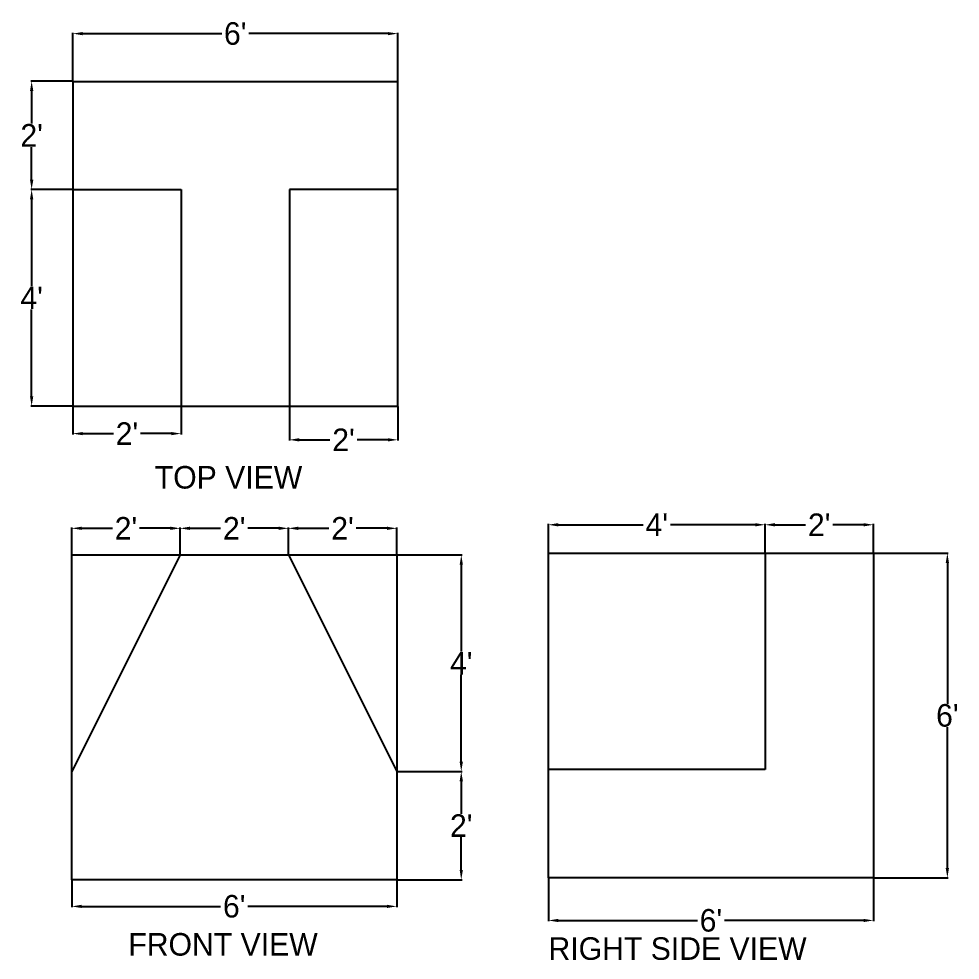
# Model space of a CAD drawing. Header units: inches. Extents: x 4 to 531, y -296 to 303.
# Drawn here: x 293 to 501.6, y 6.2 to 214.9 of the extents above; entities that cross this region are included whole.
import ezdxf

# ---------------------------------------------------------------- set-up
doc = ezdxf.new("R2010")
doc.units = ezdxf.units.IN
doc.header["$MEASUREMENT"] = 0
doc.dimstyles.get("Standard").update_dxf_attribs({"dimtxt": 5, "dimasz": 2.18, "dimexe": 0.18, "dimexo": 0.0625, "dimgap": 0.09, "dimtad": 0, "dimtih": 1, "dimtoh": 1, "dimdec": 0, "dimzin": 0, "dimdsep": 46, "dimlunit": 3, "dimtxsty": 'Standard', "dimcen": 0.09, "dimclrt": 5, "dimadec": 0, "dimazin": 0, "dimtfac": 1, "dimtdec": 0, "dimtofl": 0, "dimtmove": 0, "dimatfit": 3, "dimfxl": 1, "dimtolj": 1, "dimtzin": 0, "dimarcsym": 0})

# ---------------------------------------------------------------- blocks, each defined once
blk = doc.blocks.new('*D108')
at = {"color": 0, "lineweight": -2}
for p, q in [((304.95, 201.07), (304.95, 211.77)), ((307.13, 211.59), (337.95, 211.59)), ((374.77, 211.59), (343.96, 211.59)), ((376.95, 201.07), (376.95, 211.77))]:
    blk.add_line(p, q, dxfattribs=at)
at = {"color": 0}
for points in [[(307.13, 211.95), (307.13, 211.23), (304.95, 211.59)], [(374.77, 211.95), (374.77, 211.23), (376.95, 211.59)]]:
    blk.add_solid(points, dxfattribs=at)
at = {"layer": 'Defpoints', "color": 0}
for p in [(376.95, 211.59), (304.95, 201.01), (376.95, 201.01)]:
    blk.add_point(p, dxfattribs=at)
at = {"color": 5, "insert": (340.95, 211.59), "char_height": 5, "attachment_point": 5}
blk.add_mtext("\\A1;6'", dxfattribs=at)
blk = doc.blocks.new('*D109')
at = {"color": 0, "lineweight": -2}
for p, q in [((304.95, 128.94), (304.95, 122.73)), ((328.95, 128.94), (328.95, 122.73)), ((307.13, 122.91), (313.95, 122.91)), ((326.77, 122.91), (319.96, 122.91))]:
    blk.add_line(p, q, dxfattribs=at)
at = {"color": 0}
for points in [[(307.13, 123.27), (307.13, 122.55), (304.95, 122.91)], [(326.77, 123.27), (326.77, 122.55), (328.95, 122.91)]]:
    blk.add_solid(points, dxfattribs=at)
at = {"layer": 'Defpoints', "color": 0}
for p in [(304.95, 129.01), (328.95, 129.01), (328.95, 122.91)]:
    blk.add_point(p, dxfattribs=at)
at = {"color": 5, "insert": (316.95, 122.91), "char_height": 5, "attachment_point": 5}
blk.add_mtext("\\A1;2'", dxfattribs=at)
blk = doc.blocks.new('*D110')
at = {"color": 0, "lineweight": -2}
for p, q in [((352.95, 128.94), (352.95, 121.35)), ((376.95, 128.94), (376.95, 121.35)), ((355.13, 121.53), (361.95, 121.53)), ((374.77, 121.53), (367.96, 121.53))]:
    blk.add_line(p, q, dxfattribs=at)
at = {"color": 0}
for points in [[(355.13, 121.89), (355.13, 121.17), (352.95, 121.53)], [(374.77, 121.89), (374.77, 121.17), (376.95, 121.53)]]:
    blk.add_solid(points, dxfattribs=at)
at = {"layer": 'Defpoints', "color": 0}
for p in [(352.95, 129.01), (376.95, 129.01), (376.95, 121.53)]:
    blk.add_point(p, dxfattribs=at)
at = {"color": 5, "insert": (364.95, 121.53), "char_height": 5, "attachment_point": 5}
blk.add_mtext("\\A1;2'", dxfattribs=at)
blk = doc.blocks.new('*D111')
at = {"color": 0, "lineweight": -2}
for p, q in [((304.89, 201.07), (295.65, 201.07)), ((295.83, 198.89), (295.83, 191.63)), ((295.83, 179.19), (295.83, 186.45)), ((304.89, 177.01), (295.65, 177.01))]:
    blk.add_line(p, q, dxfattribs=at)
at = {"color": 0}
for points in [[(295.47, 198.89), (296.2, 198.89), (295.83, 201.07)], [(295.47, 179.19), (296.2, 179.19), (295.83, 177.01)]]:
    blk.add_solid(points, dxfattribs=at)
at = {"layer": 'Defpoints', "color": 0}
for p in [(304.95, 201.07), (295.83, 177.01), (304.95, 177.01)]:
    blk.add_point(p, dxfattribs=at)
at = {"color": 5, "insert": (295.83, 189.04), "char_height": 5, "attachment_point": 5}
blk.add_mtext("\\A1;2'", dxfattribs=at)
blk = doc.blocks.new('*D112')
at = {"color": 0, "lineweight": -2}
for p, q in [((304.89, 177.01), (295.65, 177.01)), ((295.83, 174.83), (295.83, 155.6)), ((295.83, 131.19), (295.83, 150.42)), ((304.89, 129.01), (295.65, 129.01))]:
    blk.add_line(p, q, dxfattribs=at)
at = {"color": 0}
for points in [[(295.47, 174.83), (296.2, 174.83), (295.83, 177.01)], [(295.47, 131.19), (296.2, 131.19), (295.83, 129.01)]]:
    blk.add_solid(points, dxfattribs=at)
at = {"layer": 'Defpoints', "color": 0}
for p in [(304.95, 177.01), (295.83, 129.01), (304.95, 129.01)]:
    blk.add_point(p, dxfattribs=at)
at = {"color": 5, "insert": (295.83, 153.01), "char_height": 5, "attachment_point": 5}
blk.add_mtext("\\A1;4'", dxfattribs=at)
blk = doc.blocks.new('*D113')
at = {"color": 0, "lineweight": -2}
for p, q in [((304.73, 96.06), (304.73, 102.09)), ((306.91, 101.91), (313.72, 101.91)), ((326.55, 101.91), (319.73, 101.91)), ((328.73, 96.06), (328.73, 102.09))]:
    blk.add_line(p, q, dxfattribs=at)
at = {"color": 0}
for points in [[(306.91, 102.28), (306.91, 101.55), (304.73, 101.91)], [(326.55, 102.28), (326.55, 101.55), (328.73, 101.91)]]:
    blk.add_solid(points, dxfattribs=at)
at = {"layer": 'Defpoints', "color": 0}
for p in [(328.73, 101.91), (304.73, 96), (328.73, 96)]:
    blk.add_point(p, dxfattribs=at)
at = {"color": 5, "insert": (316.73, 101.91), "char_height": 5, "attachment_point": 5}
blk.add_mtext("\\A1;2'", dxfattribs=at)
blk = doc.blocks.new('*D114')
at = {"color": 0, "lineweight": -2}
for p, q in [((328.73, 96.12), (328.73, 102.09)), ((330.91, 101.91), (337.72, 101.91)), ((350.55, 101.91), (343.73, 101.91)), ((352.73, 96.06), (352.73, 102.09))]:
    blk.add_line(p, q, dxfattribs=at)
at = {"color": 0}
for points in [[(330.91, 102.28), (330.91, 101.55), (328.73, 101.91)], [(350.55, 102.28), (350.55, 101.55), (352.73, 101.91)]]:
    blk.add_solid(points, dxfattribs=at)
at = {"layer": 'Defpoints', "color": 0}
for p in [(352.73, 101.91), (328.73, 96.06), (352.73, 96)]:
    blk.add_point(p, dxfattribs=at)
at = {"color": 5, "insert": (340.73, 101.91), "char_height": 5, "attachment_point": 5}
blk.add_mtext("\\A1;2'", dxfattribs=at)
blk = doc.blocks.new('*D115')
at = {"color": 0, "lineweight": -2}
for p, q in [((352.73, 96.06), (352.73, 102.09)), ((354.91, 101.91), (361.72, 101.91)), ((374.55, 101.91), (367.73, 101.91)), ((376.73, 96.06), (376.73, 102.09))]:
    blk.add_line(p, q, dxfattribs=at)
at = {"color": 0}
for points in [[(354.91, 102.28), (354.91, 101.55), (352.73, 101.91)], [(374.55, 102.28), (374.55, 101.55), (376.73, 101.91)]]:
    blk.add_solid(points, dxfattribs=at)
at = {"layer": 'Defpoints', "color": 0}
for p in [(376.73, 101.91), (352.73, 96), (376.73, 96)]:
    blk.add_point(p, dxfattribs=at)
at = {"color": 5, "insert": (364.73, 101.91), "char_height": 5, "attachment_point": 5}
blk.add_mtext("\\A1;2'", dxfattribs=at)
blk = doc.blocks.new('*D116')
at = {"color": 0, "lineweight": -2}
for p, q in [((376.79, 96), (391.22, 96)), ((391.04, 93.82), (391.04, 74.59)), ((391.04, 50.18), (391.04, 69.41)), ((376.79, 48), (391.22, 48))]:
    blk.add_line(p, q, dxfattribs=at)
at = {"color": 0}
for points in [[(390.68, 93.82), (391.41, 93.82), (391.04, 96)], [(390.68, 50.18), (391.41, 50.18), (391.04, 48)]]:
    blk.add_solid(points, dxfattribs=at)
at = {"layer": 'Defpoints', "color": 0}
for p in [(376.73, 96), (376.73, 48), (391.04, 48)]:
    blk.add_point(p, dxfattribs=at)
at = {"color": 5, "insert": (391.04, 72), "char_height": 5, "attachment_point": 5}
blk.add_mtext("\\A1;4'", dxfattribs=at)
blk = doc.blocks.new('*D117')
at = {"color": 0, "lineweight": -2}
for p, q in [((376.79, 48), (391.22, 48)), ((391.04, 45.82), (391.04, 38.59)), ((391.04, 26.18), (391.04, 33.41)), ((376.79, 24), (391.22, 24))]:
    blk.add_line(p, q, dxfattribs=at)
at = {"color": 0}
for points in [[(390.68, 45.82), (391.41, 45.82), (391.04, 48)], [(390.68, 26.18), (391.41, 26.18), (391.04, 24)]]:
    blk.add_solid(points, dxfattribs=at)
at = {"layer": 'Defpoints', "color": 0}
for p in [(376.73, 48), (376.73, 24), (391.04, 24)]:
    blk.add_point(p, dxfattribs=at)
at = {"color": 5, "insert": (391.04, 36), "char_height": 5, "attachment_point": 5}
blk.add_mtext("\\A1;2'", dxfattribs=at)
blk = doc.blocks.new('*D118')
at = {"color": 0, "lineweight": -2}
for p, q in [((304.73, 23.94), (304.73, 17.91)), ((376.73, 23.94), (376.73, 17.91)), ((306.91, 18.09), (337.72, 18.09)), ((374.55, 18.09), (343.73, 18.09))]:
    blk.add_line(p, q, dxfattribs=at)
at = {"color": 0}
for points in [[(306.91, 18.45), (306.91, 17.73), (304.73, 18.09)], [(374.55, 18.45), (374.55, 17.73), (376.73, 18.09)]]:
    blk.add_solid(points, dxfattribs=at)
at = {"layer": 'Defpoints', "color": 0}
for p in [(304.73, 24), (376.73, 24), (376.73, 18.09)]:
    blk.add_point(p, dxfattribs=at)
at = {"color": 5, "insert": (340.73, 18.09), "char_height": 5, "attachment_point": 5}
blk.add_mtext("\\A1;6'", dxfattribs=at)
blk = doc.blocks.new('*D119')
at = {"color": 0, "lineweight": -2}
for p, q in [((410.37, 96.48), (410.37, 102.88)), ((412.55, 102.7), (431.36, 102.7)), ((456.19, 102.7), (437.38, 102.7)), ((458.37, 96.48), (458.37, 102.88))]:
    blk.add_line(p, q, dxfattribs=at)
at = {"color": 0}
for points in [[(412.55, 103.06), (412.55, 102.33), (410.37, 102.7)], [(456.19, 103.06), (456.19, 102.33), (458.37, 102.7)]]:
    blk.add_solid(points, dxfattribs=at)
at = {"layer": 'Defpoints', "color": 0}
for p in [(458.37, 102.7), (410.37, 96.41), (458.37, 96.41)]:
    blk.add_point(p, dxfattribs=at)
at = {"color": 5, "insert": (434.37, 102.7), "char_height": 5, "attachment_point": 5}
blk.add_mtext("\\A1;4'", dxfattribs=at)
blk = doc.blocks.new('*D120')
at = {"color": 0, "lineweight": -2}
for p, q in [((458.37, 96.54), (458.37, 102.88)), ((460.55, 102.7), (467.36, 102.7)), ((480.19, 102.7), (473.38, 102.7)), ((482.37, 96.48), (482.37, 102.88))]:
    blk.add_line(p, q, dxfattribs=at)
at = {"color": 0}
for points in [[(460.55, 103.06), (460.55, 102.33), (458.37, 102.7)], [(480.19, 103.06), (480.19, 102.33), (482.37, 102.7)]]:
    blk.add_solid(points, dxfattribs=at)
at = {"layer": 'Defpoints', "color": 0}
for p in [(482.37, 102.7), (458.37, 96.48), (482.37, 96.41)]:
    blk.add_point(p, dxfattribs=at)
at = {"color": 5, "insert": (470.37, 102.7), "char_height": 5, "attachment_point": 5}
blk.add_mtext("\\A1;2'", dxfattribs=at)
blk = doc.blocks.new('*D121')
at = {"color": 0, "lineweight": -2}
for p, q in [((482.43, 96.41), (498.95, 96.41)), ((498.77, 94.23), (498.77, 63)), ((498.77, 26.59), (498.77, 57.82)), ((482.43, 24.41), (498.95, 24.41))]:
    blk.add_line(p, q, dxfattribs=at)
at = {"color": 0}
for points in [[(498.4, 94.23), (499.13, 94.23), (498.77, 96.41)], [(498.4, 26.59), (499.13, 26.59), (498.77, 24.41)]]:
    blk.add_solid(points, dxfattribs=at)
at = {"layer": 'Defpoints', "color": 0}
for p in [(482.37, 96.41), (482.37, 24.41), (498.77, 24.41)]:
    blk.add_point(p, dxfattribs=at)
at = {"color": 5, "insert": (498.77, 60.41), "char_height": 5, "attachment_point": 5}
blk.add_mtext("\\A1;6'", dxfattribs=at)
blk = doc.blocks.new('*D122')
at = {"color": 0, "lineweight": -2}
for p, q in [((410.37, 24.35), (410.37, 14.79)), ((482.37, 24.35), (482.37, 14.79)), ((412.55, 14.97), (443.36, 14.97)), ((480.19, 14.97), (449.38, 14.97))]:
    blk.add_line(p, q, dxfattribs=at)
at = {"color": 0}
for points in [[(412.55, 15.33), (412.55, 14.61), (410.37, 14.97)], [(480.19, 15.33), (480.19, 14.61), (482.37, 14.97)]]:
    blk.add_solid(points, dxfattribs=at)
at = {"layer": 'Defpoints', "color": 0}
for p in [(410.37, 24.41), (482.37, 24.41), (482.37, 14.97)]:
    blk.add_point(p, dxfattribs=at)
at = {"color": 5, "insert": (446.37, 14.97), "char_height": 5, "attachment_point": 5}
blk.add_mtext("\\A1;6'", dxfattribs=at)

msp = doc.modelspace()

# ---------------------------------------------------------------- linework, layer by layer
for p, q in [((304.954, 201.006), (376.954, 201.006)), ((304.954, 201.006), (304.954, 177.006)), ((376.954, 177.006), (376.954, 201.006)), ((376.954, 201.006), (376.954, 201.006)), ((304.954, 177.006), (304.954, 129.006)), ((304.954, 177.006), (304.954, 177.006)), ((304.954, 177.006), (328.954, 177.006)), ((328.954, 177.006), (328.954, 129.006)), ((376.954, 177.006), (352.954, 177.006)), ((352.954, 177.006), (352.954, 129.006)), ((376.954, 129.006), (376.954, 177.006)), ((304.954, 129.006), (328.954, 129.006)), ((328.954, 129.006), (352.954, 129.006)), ((352.954, 129.006), (376.954, 129.006)), ((410.371, 96.413), (458.371, 96.413)), ((410.371, 48.413), (410.371, 96.413)), ((458.371, 96.413), (482.371, 96.413)), ((458.371, 96.413), (458.371, 48.413)), ((482.371, 96.413), (482.371, 24.413)), ((304.727, 95.999), (328.727, 95.999)), ((304.727, 47.999), (304.727, 95.999)), ((304.727, 95.999), (304.727, 95.999)), ((328.727, 95.999), (304.727, 47.999)), ((328.727, 95.999), (352.727, 95.999)), ((352.727, 95.999), (376.727, 95.999)), ((352.727, 95.999), (376.727, 47.999)), ((376.727, 95.999), (376.727, 47.999)), ((410.371, 24.413), (410.371, 48.413)), ((458.371, 48.413), (410.371, 48.413)), ((304.727, 23.999), (304.727, 47.999)), ((304.727, 47.999), (304.727, 47.999)), ((376.727, 47.999), (376.727, 23.999)), ((376.727, 23.999), (304.727, 23.999)), ((482.371, 24.413), (410.371, 24.413))]:
    msp.add_line(p, q)

# ---------------------------------------------------------------- texts
at = {"char_height": 5, "attachment_point": 1}
for s, insert, width in [('TOP VIEW', (323.119, 115.728), 41.74388), ('FRONT VIEW', (317.257, 12.176), 55.34008), ('RIGHT SIDE VIEW', (410.371, 11.238), 73.0059)]:
    msp.add_mtext(s, dxfattribs=dict(at, insert=insert, width=width))

# ---------------------------------------------------------------- dimensions: what is measured, and where the dimension line sits
for base, p1, p2, picture, middle in [((376.954, 211.591), (304.954, 201.006), (376.954, 201.006), '*D108', (340.954, 211.591)), ((328.954, 122.911), (304.954, 129.006), (328.954, 129.006), '*D109', (316.954, 122.911)), ((376.954, 121.53), (352.954, 129.006), (376.954, 129.006), '*D110', (364.954, 121.53)), ((328.727, 101.912), (304.727, 95.999), (328.727, 95.999), '*D113', (316.727, 101.912)), ((352.727, 101.912), (328.727, 96.062), (352.727, 95.999), '*D114', (340.727, 101.912)), ((376.727, 101.912), (352.727, 95.999), (376.727, 95.999), '*D115', (364.727, 101.912)), ((458.371, 102.695), (410.371, 96.413), (458.371, 96.413), '*D119', (434.371, 102.695)), ((482.371, 102.695), (458.371, 96.475), (482.371, 96.413), '*D120', (470.371, 102.695)), ((376.727, 18.089), (304.727, 23.999), (376.727, 23.999), '*D118', (340.727, 18.089)), ((482.371, 14.97), (410.371, 24.413), (482.371, 24.413), '*D122', (446.371, 14.97))]:
    dim = msp.add_linear_dim(base=base, p1=p1, p2=p2, dimstyle='Standard')
    dim.commit()
    dim.dimension.update_dxf_attribs({"geometry": picture, "text_midpoint": middle})
for base, p1, p2, picture, middle in [((295.835, 177.006), (304.954, 201.069), (304.954, 177.006), '*D111', (295.835, 189.037)), ((295.835, 129.006), (304.954, 177.006), (304.954, 129.006), '*D112', (295.835, 153.006)), ((498.765, 24.413), (482.371, 96.413), (482.371, 24.413), '*D121', (498.765, 60.413)), ((391.044, 47.999), (376.727, 95.999), (376.727, 47.999), '*D116', (391.044, 71.999)), ((391.044, 23.999), (376.727, 47.999), (376.727, 23.999), '*D117', (391.044, 35.999))]:
    dim = msp.add_linear_dim(base=base, p1=p1, p2=p2, angle=90, dimstyle='Standard')
    dim.commit()
    dim.dimension.update_dxf_attribs({"geometry": picture, "text_midpoint": middle})

doc.saveas('drawing.dxf')
